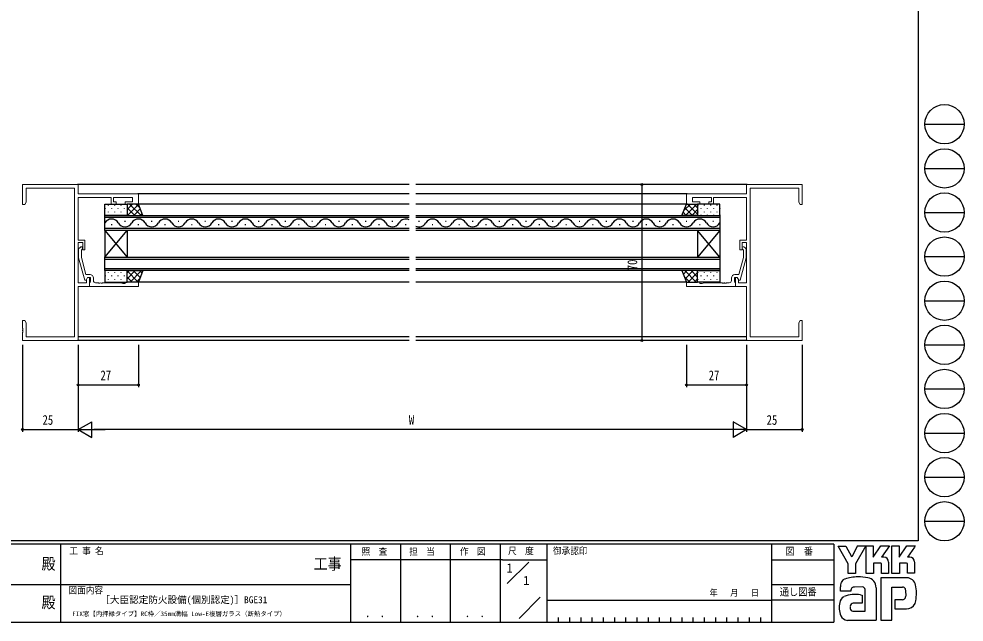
# Model space of a CAD drawing. Units: millimetres, scale not verified. Extents: x -397 to 397, y -282 to 282.
# Drawn here: x -27.5 to 396.7, y -282.1 to -11.4 of the extents above; entities that cross this region are included whole.
import ezdxf
from ezdxf.enums import TextEntityAlignment as Align

# ---------------------------------------------------------------- set-up
doc = ezdxf.new("R2010")
doc.units = ezdxf.units.MM
doc.header["$LTSCALE"] = 2
for name, color, linetype in [('0-1_USER1', 3, 'Continuous'), ('0-3_YKK_12', 2, 'Continuous'), ('0-4_YKK_13', 4, 'Continuous'), ('0-6_YKK_D', 6, 'Continuous'), ('0-7_YKK_ZWAK', 7, 'Continuous')]:
    doc.layers.add(name, color=color, linetype=linetype)
doc.layers.add('0-2_YKK_11', color=7, linetype='Continuous', lineweight=18)
doc.styles.add('ＭＳ ゴシック', font='')
doc.styles.get('ＭＳ ゴシック').set_extended_font_data('MS Gothic')

msp = doc.modelspace()

# ---------------------------------------------------------------- linework, layer by layer
at = {"layer": '0-2_YKK_11'}
for p, q in [((5.897, -128.87), (5.897, -127.7)), ((292.297, -128.87), (292.297, -127.7))]:
    msp.add_line(p, q, dxfattribs=at)
for points in [[(20.097, -94.5), (26.097, -94.5), (26.097, -89.9), (-0.903, -89.9), (-0.903, -85.7), (-25.903, -85.7), (-25.903, -94.7), (-24.903, -94.7), (-24.273, -93.609), (-24.273, -87.33), (-2.533, -87.33)], [(-2.533, -87.33), (-2.533, -154.07), (-24.273, -154.07), (-24.273, -147.791), (-24.903, -146.7), (-25.903, -146.7), (-25.903, -150.242), (-25.783, -150.425), (-25.783, -150.975), (-25.903, -151.158), (-25.903, -151.242), (-25.783, -151.425), (-25.783, -151.975), (-25.903, -152.158), (-25.903, -155.7), (-0.903, -155.7), (-0.903, -131.5), (4.097, -131.5), (4.097, -127.5), (3.297, -127.5), (2.797, -128.366), (2.797, -129.87), (-0.903, -129.87), (-0.903, -111.8), (1.097, -111.8), (1.097, -115), (2.097, -115), (2.097, -110.8), (-0.903, -110.8), (-0.903, -91.53), (13.897, -91.53), (13.897, -94.5), (16.097, -94.5), (16.097, -93.5), (14.897, -93.5), (14.897, -91.53), (23.397, -91.53), (23.397, -93.5), (20.097, -93.5), (20.097, -94.5)], [(278.097, -94.5), (272.097, -94.5), (272.097, -89.9), (299.097, -89.9), (299.097, -85.7), (324.097, -85.7), (324.097, -94.7), (323.097, -94.7), (322.467, -93.609), (322.467, -87.33), (300.727, -87.33)], [(300.727, -87.33), (300.727, -154.07), (322.467, -154.07), (322.467, -147.791), (323.097, -146.7), (324.097, -146.7), (324.097, -150.242), (323.977, -150.425), (323.977, -150.975), (324.097, -151.158), (324.097, -151.242), (323.977, -151.425), (323.977, -151.975), (324.097, -152.158), (324.097, -155.7), (299.097, -155.7), (299.097, -131.5), (294.097, -131.5), (294.097, -127.5), (294.897, -127.5), (295.397, -128.366), (295.397, -129.87), (299.097, -129.87), (299.097, -111.8), (297.097, -111.8), (297.097, -115), (296.097, -115), (296.097, -110.8), (299.097, -110.8), (299.097, -91.53), (284.297, -91.53), (284.297, -94.5), (282.097, -94.5), (282.097, -93.5), (283.297, -93.5), (283.297, -91.53), (274.797, -91.53), (274.797, -93.5), (278.097, -93.5), (278.097, -94.5)], [(0.072, -113.876), (-0.703, -114.651), (-0.703, -118.597), (2.004, -128.7), (2.604, -128.7), (3.297, -127.5), (4.597, -127.5), (4.597, -129.3), (4.397, -129.5), (4.097, -129.8), (4.097, -131.5)], [(298.121, -113.876), (298.897, -114.651), (298.897, -118.597), (296.19, -128.7), (295.59, -128.7), (294.897, -127.5), (293.597, -127.5), (293.597, -129.3), (293.797, -129.5), (294.097, -129.8), (294.097, -131.5)], [(4.397, -126.2), (2.576, -126.2), (0.497, -118.439), (0.497, -115.149), (0.921, -114.724)], [(293.797, -126.2), (295.617, -126.2), (297.697, -118.439), (297.697, -115.149), (297.272, -114.724)], [(4.097, -131.5), (26.097, -131.5), (26.097, -129.5), (20.097, -129.5), (20.097, -130.2), (19.097, -130.2), (18.19, -129.87), (10.055, -129.87), (9.872, -129.99), (9.322, -129.99), (9.139, -129.87), (9.055, -129.87), (8.872, -129.99), (8.322, -129.99), (8.139, -129.87), (6.897, -129.87)], [(294.097, -131.5), (272.097, -131.5), (272.097, -129.5), (278.097, -129.5), (278.097, -130.2), (279.097, -130.2), (280.003, -129.87), (288.138, -129.87), (288.322, -129.99), (288.872, -129.99), (289.055, -129.87), (289.138, -129.87), (289.322, -129.99), (289.872, -129.99), (290.055, -129.87), (291.297, -129.87)]]:
    msp.add_lwpolyline(points, dxfattribs=at)
for centre, radius, start, end in [((0.497, -114.3), 0.6, 314.99999, 135.00001), ((297.697, -114.3), 0.6, 44.99999, 225.00001), ((4.397, -127.7), 1.5, 0.00001, 89.99999), ((293.797, -127.7), 1.5, 90.00001, 179.99999), ((6.897, -128.87), 1, 180.00001, 269.99999), ((291.297, -128.87), 1, 270.00001, 359.99999)]:
    msp.add_arc(centre, radius, start, end, dxfattribs=at)
at = {"layer": '0-3_YKK_12'}
for p, q in [((147.597, -85.7), (-1.203, -85.7)), ((299.397, -85.7), (150.597, -85.7)), ((147.597, -89.9), (25.797, -89.9)), ((272.397, -89.9), (150.597, -89.9)), ((147.597, -94.5), (25.597, -94.5)), ((272.597, -94.5), (150.597, -94.5)), ((11.097, -106.4), (11.097, -99.6)), ((11.097, -99.6), (147.597, -99.6)), ((147.597, -100.6), (11.097, -100.6)), ((150.597, -99.6), (287.097, -99.6)), ((287.097, -100.6), (150.597, -100.6)), ((287.097, -99.6), (287.097, -106.4)), ((11.097, -105.4), (147.597, -105.4)), ((13.897, -103.76), (14.297, -103.76)), ((19.897, -102.24), (20.297, -102.24)), ((25.897, -103.76), (26.297, -103.76)), ((31.897, -102.24), (32.297, -102.24)), ((37.897, -103.76), (38.297, -103.76)), ((43.897, -102.24), (44.297, -102.24)), ((49.897, -103.76), (50.297, -103.76)), ((55.897, -102.24), (56.297, -102.24)), ((61.897, -103.76), (62.297, -103.76)), ((67.897, -102.24), (68.297, -102.24)), ((73.897, -103.76), (74.297, -103.76)), ((79.897, -102.24), (80.297, -102.24)), ((85.897, -103.76), (86.297, -103.76)), ((91.897, -102.24), (92.297, -102.24)), ((97.897, -103.76), (98.297, -103.76)), ((103.897, -102.24), (104.297, -102.24)), ((109.897, -103.76), (110.297, -103.76)), ((115.897, -102.24), (116.297, -102.24)), ((121.897, -103.76), (122.297, -103.76)), ((127.897, -102.24), (128.297, -102.24)), ((133.897, -103.76), (134.297, -103.76)), ((139.897, -102.24), (140.297, -102.24)), ((145.897, -103.76), (146.297, -103.76)), ((150.597, -105.4), (287.097, -105.4)), ((151.897, -102.24), (152.297, -102.24)), ((157.897, -103.76), (158.297, -103.76)), ((163.897, -102.24), (164.297, -102.24)), ((169.897, -103.76), (170.297, -103.76)), ((175.897, -102.24), (176.297, -102.24)), ((181.897, -103.76), (182.297, -103.76)), ((187.897, -102.24), (188.297, -102.24)), ((193.897, -103.76), (194.297, -103.76)), ((199.897, -102.24), (200.297, -102.24)), ((205.897, -103.76), (206.297, -103.76)), ((211.897, -102.24), (212.297, -102.24)), ((217.897, -103.76), (218.297, -103.76)), ((223.897, -102.24), (224.297, -102.24)), ((229.897, -103.76), (230.297, -103.76)), ((235.897, -102.24), (236.297, -102.24)), ((241.897, -103.76), (242.297, -103.76)), ((247.897, -102.24), (248.297, -102.24)), ((253.897, -103.76), (254.297, -103.76)), ((259.897, -102.24), (260.297, -102.24)), ((265.897, -103.76), (266.297, -103.76)), ((271.897, -102.24), (272.297, -102.24)), ((277.897, -103.76), (278.297, -103.76)), ((283.897, -102.24), (284.297, -102.24)), ((11.097, -106.4), (11.097, -118.4)), ((11.097, -106.4), (21.097, -118.4)), ((11.097, -118.4), (21.097, -106.4)), ((147.597, -106.4), (11.097, -106.4)), ((21.097, -106.4), (21.097, -118.4)), ((287.097, -106.4), (150.597, -106.4)), ((277.097, -106.4), (277.097, -118.4)), ((287.097, -106.4), (277.097, -118.4)), ((287.097, -118.4), (277.097, -106.4)), ((287.097, -106.4), (287.097, -118.4)), ((11.097, -124.4), (11.097, -118.4)), ((11.097, -118.4), (147.597, -118.4)), ((150.597, -118.4), (287.097, -118.4)), ((287.097, -118.4), (287.097, -124.4)), ((147.597, -119.4), (11.097, -119.4)), ((287.097, -119.4), (150.597, -119.4)), ((11.097, -123.4), (147.597, -123.4)), ((147.597, -124.4), (11.097, -124.4)), ((150.597, -123.4), (287.097, -123.4)), ((287.097, -124.4), (150.597, -124.4)), ((147.597, -129.5), (25.797, -129.5)), ((272.397, -129.5), (150.597, -129.5)), ((147.597, -155.7), (-1.203, -155.7)), ((147.597, -154.07), (-0.903, -154.07)), ((299.097, -154.07), (150.597, -154.07)), ((299.397, -155.7), (150.597, -155.7))]:
    msp.add_line(p, q, dxfattribs=at)
for centre, start, end in [((14.097, -104.677), 29.20254, 150.79746), ((26.097, -104.677), 29.20254, 150.79746), ((38.097, -104.677), 29.20254, 150.79746), ((50.097, -104.677), 29.20254, 150.79746), ((62.097, -104.677), 29.20254, 150.79746), ((74.097, -104.677), 29.20254, 150.79746), ((86.097, -104.677), 29.20254, 150.79746), ((98.097, -104.677), 29.20254, 150.79746), ((110.097, -104.677), 29.20254, 150.79746), ((122.097, -104.677), 29.20254, 150.79746), ((134.097, -104.677), 29.20254, 150.79746), ((146.097, -104.677), 64.12239, 150.79746), ((158.097, -104.677), 29.20254, 150.79746), ((170.097, -104.677), 29.20254, 150.79746), ((182.097, -104.677), 29.20254, 150.79746), ((194.097, -104.677), 29.20254, 150.79746), ((206.097, -104.677), 29.20254, 150.79746), ((218.097, -104.677), 29.20254, 150.79746), ((230.097, -104.677), 29.20254, 150.79746), ((242.097, -104.677), 29.20254, 150.79746), ((254.097, -104.677), 29.20254, 150.79746), ((266.097, -104.677), 29.20254, 150.79746), ((278.097, -104.677), 29.20254, 150.79746), ((20.097, -101.323), 209.20254, 330.79746), ((32.097, -101.323), 209.20254, 330.79746), ((44.097, -101.323), 209.20254, 330.79746), ((56.097, -101.323), 209.20254, 330.79746), ((68.097, -101.323), 209.20254, 330.79746), ((80.097, -101.323), 209.20254, 330.79746), ((92.097, -101.323), 209.20254, 330.79746), ((104.097, -101.323), 209.20254, 330.79746), ((116.097, -101.323), 209.20254, 330.79746), ((128.097, -101.323), 209.20254, 330.79746), ((140.097, -101.323), 209.20254, 330.79746), ((152.097, -101.323), 244.12239, 330.79746), ((164.097, -101.323), 209.20254, 330.79746), ((176.097, -101.323), 209.20254, 330.79746), ((188.097, -101.323), 209.20254, 330.79746), ((200.097, -101.323), 209.20254, 330.79746), ((212.097, -101.323), 209.20254, 330.79746), ((224.097, -101.323), 209.20254, 330.79746), ((236.097, -101.323), 209.20254, 330.79746), ((248.097, -101.323), 209.20254, 330.79746), ((260.097, -101.323), 209.20254, 330.79746), ((272.097, -101.323), 209.20254, 330.79746), ((284.097, -101.323), 209.20254, 330.79746)]:
    msp.add_arc(centre, 3.437, start, end, dxfattribs=at)
at = {"layer": '0-4_YKK_13'}
for p, q in [((11.192, -96.335), (11.192, -96.535)), ((12.607, -94.92), (12.607, -95.12)), ((14.022, -96.335), (14.022, -96.535)), ((15.437, -94.92), (15.437, -95.12)), ((16.852, -96.335), (16.852, -96.535)), ((18.267, -94.92), (18.267, -95.12)), ((19.682, -96.335), (19.682, -96.535)), ((23.503, -94.5), (21.097, -96.907)), ((24.451, -99.6), (21.097, -96.246)), ((26.163, -94.669), (21.232, -99.6)), ((27.28, -99.6), (22.18, -94.5)), ((26.96, -96.7), (24.06, -99.6)), ((26.799, -96.291), (25.008, -94.5)), ((273.9, -94.5), (270.933, -97.467)), ((274.848, -99.6), (271.435, -96.187)), ((276.729, -94.5), (271.629, -99.6)), ((277.097, -99.02), (272.577, -94.5)), ((277.097, -96.96), (274.457, -99.6)), ((277.097, -96.192), (275.405, -94.5)), ((277.187, -94.92), (277.187, -95.12)), ((278.602, -96.335), (278.602, -96.535)), ((280.017, -94.92), (280.017, -95.12)), ((281.432, -96.335), (281.432, -96.535)), ((282.847, -94.92), (282.847, -95.12)), ((284.262, -96.335), (284.262, -96.535)), ((285.677, -94.92), (285.677, -95.12)), ((287.092, -96.335), (287.092, -96.535)), ((11.192, -99.365), (11.192, -99.565)), ((12.607, -97.95), (12.607, -98.15)), ((14.022, -99.365), (14.022, -99.565)), ((15.437, -97.95), (15.437, -98.15)), ((16.852, -99.365), (16.852, -99.565)), ((18.267, -97.95), (18.267, -98.15)), ((19.682, -99.365), (19.682, -99.565)), ((21.623, -99.6), (21.097, -99.074)), ((27.756, -98.732), (26.889, -99.6)), ((272.02, -99.6), (270.638, -98.219)), ((277.187, -97.95), (277.187, -98.15)), ((278.602, -99.365), (278.602, -99.565)), ((280.017, -97.95), (280.017, -98.15)), ((281.432, -99.365), (281.432, -99.565)), ((282.847, -97.95), (282.847, -98.15)), ((284.262, -99.365), (284.262, -99.565)), ((285.677, -97.95), (285.677, -98.15)), ((287.092, -99.365), (287.092, -99.565)), ((11.192, -126.635), (11.192, -126.835)), ((12.607, -125.22), (12.607, -125.42)), ((14.022, -126.635), (14.022, -126.835)), ((15.437, -125.22), (15.437, -125.42)), ((16.852, -126.635), (16.852, -126.835)), ((18.267, -125.22), (18.267, -125.42)), ((19.682, -126.635), (19.682, -126.835)), ((24.716, -124.4), (21.097, -128.019)), ((21.888, -124.4), (21.097, -125.191)), ((26.067, -129.5), (21.097, -124.53)), ((27.544, -124.4), (22.444, -129.5)), ((26.885, -127.49), (23.795, -124.4)), ((27.682, -125.458), (26.624, -124.4)), ((272.284, -124.4), (270.713, -125.971)), ((273.636, -129.5), (271.104, -126.969)), ((276.464, -129.5), (271.364, -124.4)), ((275.113, -124.4), (271.51, -128.003)), ((277.097, -125.245), (272.841, -129.5)), ((277.097, -127.304), (274.192, -124.4)), ((277.097, -124.476), (277.021, -124.4)), ((277.187, -125.22), (277.187, -125.42)), ((278.602, -126.635), (278.602, -126.835)), ((280.017, -125.22), (280.017, -125.42)), ((281.432, -126.635), (281.432, -126.835)), ((282.847, -125.22), (282.847, -125.42)), ((284.262, -126.635), (284.262, -126.835)), ((285.677, -125.22), (285.677, -125.42)), ((287.092, -126.635), (287.092, -126.835)), ((12.607, -128.25), (12.607, -128.45)), ((15.437, -128.25), (15.437, -128.45)), ((18.267, -128.25), (18.267, -128.45)), ((23.238, -129.5), (21.097, -127.358)), ((26.628, -128.145), (25.273, -129.5)), ((277.097, -128.073), (275.67, -129.5)), ((277.187, -128.25), (277.187, -128.45)), ((280.017, -128.25), (280.017, -128.45)), ((282.847, -128.25), (282.847, -128.45)), ((285.677, -128.25), (285.677, -128.45))]:
    msp.add_line(p, q, dxfattribs=at)
for points in [[(21.097, -94.5), (21.097, -99.6), (11.097, -99.6), (11.097, -94.5)], [(21.097, -99.6), (28.097, -99.6), (26.097, -94.5), (21.097, -94.5)], [(277.097, -99.6), (270.097, -99.6), (272.097, -94.5), (277.097, -94.5)], [(277.097, -94.5), (277.097, -99.6), (287.097, -99.6), (287.097, -94.5)], [(21.097, -129.5), (21.097, -124.4), (11.097, -124.4), (11.097, -129.5)], [(21.097, -124.4), (28.097, -124.4), (26.097, -129.5), (21.097, -129.5)], [(277.097, -124.4), (270.097, -124.4), (272.097, -129.5), (277.097, -129.5)], [(277.097, -129.5), (277.097, -124.4), (287.097, -124.4), (287.097, -129.5)]]:
    msp.add_lwpolyline(points, close=True, dxfattribs=at)
at = {"layer": '0-6_YKK_D'}
for p, q in [((270.097, -85.7), (251.097, -85.7)), ((252.097, -85.7), (252.097, -155.7)), ((270.097, -155.7), (251.097, -155.7)), ((-25.903, -157.7), (-25.903, -196.7)), ((-0.903, -157.7), (-0.903, -196.7)), ((-0.903, -157.7), (-0.903, -196.7)), ((-0.903, -157.7), (-0.903, -176.7)), ((26.097, -157.7), (26.097, -176.7)), ((272.097, -157.7), (272.097, -176.7)), ((299.097, -157.7), (299.097, -196.7)), ((299.097, -157.7), (299.097, -196.7)), ((299.097, -157.7), (299.097, -176.7)), ((324.097, -157.7), (324.097, -196.7)), ((-0.903, -175.7), (26.097, -175.7)), ((272.097, -175.7), (299.097, -175.7)), ((-0.903, -195.7), (5.159, -192.2)), ((5.159, -199.2), (5.159, -192.2)), ((299.097, -195.7), (293.035, -192.2)), ((293.035, -192.2), (293.035, -199.2)), ((-25.903, -195.7), (-0.903, -195.7)), ((-0.903, -195.7), (5.159, -199.2)), ((-0.903, -195.7), (11.221, -195.7)), ((292.097, -195.7), (6.097, -195.7)), ((299.097, -195.7), (286.972, -195.7)), ((299.097, -195.7), (293.035, -199.2)), ((299.097, -195.7), (324.097, -195.7))]:
    msp.add_line(p, q, dxfattribs=at)
for centre in [(252.097, -85.7), (252.097, -155.7), (-0.903, -175.7), (26.097, -175.7), (272.097, -175.7), (299.097, -175.7), (-25.903, -195.7), (324.097, -195.7)]:
    msp.add_circle(centre, 0.425, dxfattribs=at)
at = {"layer": '0-7_YKK_ZWAK'}
for p, q in [((376.1, 279.3), (376.1, -245.7)), ((379.076, -58.716), (396.716, -58.716)), ((379.076, -78.512), (396.716, -78.512)), ((379.076, -98.308), (396.716, -98.308)), ((379.076, -118.104), (396.716, -118.104)), ((379.076, -137.9), (396.716, -137.9)), ((379.076, -157.696), (396.716, -157.696)), ((379.076, -177.492), (396.716, -177.492)), ((379.076, -197.288), (396.716, -197.288)), ((379.076, -217.084), (396.716, -217.084)), ((379.076, -236.88), (396.716, -236.88)), ((376.1, -245.7), (-393.9, -245.7)), ((338.3, -247.1), (-393.9, -247.1)), ((-8.9, -247.1), (-8.9, -282.1)), ((121.3, -247.1), (121.3, -282.1)), ((143.7, -247.1), (143.7, -282.1)), ((166.1, -247.1), (166.1, -282.1)), ((188.5, -247.1), (188.5, -282.1)), ((209.5, -247.1), (209.5, -282.1)), ((310.3, -247.1), (310.3, -282.1)), ((338.3, -247.1), (338.3, -282.1)), ((344.732, -255.899), (340.137, -248.006)), ((340.137, -248.006), (343.651, -248.006)), ((343.651, -248.006), (346.164, -252.709)), ((348.936, -247.898), (346.381, -252.871)), ((352.562, -247.898), (348.029, -255.926)), ((348.936, -247.898), (352.562, -247.898)), ((352.76, -260.331), (352.76, -247.925)), ((352.76, -247.925), (355.976, -247.925)), ((355.976, -253.023), (359.355, -247.871)), ((355.976, -247.925), (355.976, -253.023)), ((359.355, -247.871), (363.18, -247.871)), ((363.18, -247.871), (359.64, -253.006)), ((364.274, -260.223), (364.274, -247.817)), ((364.274, -247.817), (367.545, -247.817)), ((367.545, -253.008), (370.978, -247.817)), ((367.545, -247.817), (367.545, -253.008)), ((370.978, -247.817), (374.762, -247.817)), ((374.383, -248.465), (371.261, -252.925)), ((374.762, -247.817), (374.383, -248.465)), ((189.484, -254.099), (121.3, -254.099)), ((189.484, -254.099), (209.5, -254.099)), ((310.3, -254.1), (338.3, -254.1)), ((346.164, -252.709), (346.381, -252.871)), ((360.679, -253.006), (359.64, -253.006)), ((372.301, -252.925), (371.261, -252.925)), ((191.67, -264.836), (201.364, -255.143)), ((344.732, -260.358), (344.732, -255.899)), ((348.029, -255.926), (348.029, -260.358)), ((359.274, -255.682), (356.084, -255.682)), ((356.084, -255.682), (356.084, -260.331)), ((359.706, -255.844), (359.274, -255.682)), ((359.706, -260.25), (359.706, -255.844)), ((362.842, -255.169), (362.842, -260.25)), ((371.302, -260.196), (371.302, -255.817)), ((374.464, -255.169), (374.464, -260.196)), ((348.029, -260.358), (344.732, -260.358)), ((356.084, -260.331), (352.76, -260.331)), ((359.328, -262.196), (359.328, -281.306)), ((370.923, -262.196), (359.328, -262.196)), ((362.842, -260.25), (359.706, -260.25)), ((367.68, -260.223), (364.274, -260.223)), ((371.302, -260.146), (371.353, -260.196)), ((374.464, -260.196), (371.302, -260.196)), ((-136.3, -265.299), (-7.5, -265.299)), ((-7.5, -265.299), (121.3, -265.299)), ((310.3, -265.299), (338.3, -265.299)), ((351.246, -266.305), (347.548, -266.375)), ((357.22, -266.683), (357.22, -281.279)), ((364.355, -281.306), (364.355, -266.359)), ((364.355, -266.359), (369.004, -266.359)), ((196.972, -280.445), (206.496, -270.921)), ((350.273, -269.873), (350.976, -270.035)), ((350.976, -270.035), (350.976, -273.63)), ((352.327, -277.171), (352.327, -267.44)), ((370.473, -267.856), (370.491, -270.491)), ((209.5, -272.3), (310.3, -272.3)), ((338.3, -272.299), (310.3, -272.299)), ((350.976, -273.63), (346.981, -273.635)), ((369.113, -272.089), (365.572, -272.089)), ((365.572, -272.089), (365.572, -276.225)), ((214.54, -280), (214.54, -282.1)), ((219.58, -280), (219.58, -282.1)), ((224.62, -280), (224.62, -282.1)), ((229.66, -280), (229.66, -282.1)), ((234.7, -280), (234.7, -282.1)), ((239.74, -280), (239.74, -282.1)), ((244.78, -280), (244.78, -282.1)), ((249.82, -280), (249.82, -282.1)), ((254.86, -280), (254.86, -282.1)), ((259.9, -280), (259.9, -282.1)), ((264.94, -280), (264.94, -282.1)), ((269.98, -280), (269.98, -282.1)), ((275.02, -280), (275.02, -282.1)), ((280.06, -280), (280.06, -282.1)), ((285.1, -280), (285.1, -282.1)), ((290.14, -280), (290.14, -282.1)), ((295.18, -280), (295.18, -282.1)), ((300.22, -280), (300.22, -282.1)), ((305.26, -280), (305.26, -282.1)), ((346.705, -277.171), (352.327, -277.171)), ((351.895, -277.171), (352.246, -277.171)), ((352.327, -277.17), (352.328, -277.171)), ((365.572, -276.225), (370.896, -276.225)), ((370.896, -276.225), (371.978, -275.982)), ((-393.9, -282.1), (338.3, -282.1)), ((345.867, -281.36), (344.38, -281.36)), ((356.895, -281.333), (345.867, -281.36)), ((357.22, -281.279), (356.895, -281.333)), ((359.328, -281.306), (363.571, -281.306)), ((363.571, -281.306), (364.355, -281.306))]:
    msp.add_line(p, q, dxfattribs=at)
for points in [[(371.302, -255.817), (370.869, -255.655), (367.68, -255.655), (367.68, -260.223)], [(345.867, -268.17), (341.218, -268.17), (341.218, -266.241)]]:
    msp.add_lwpolyline(points, dxfattribs=at)
for centre in [(387.896, -58.716), (387.896, -78.512), (387.896, -98.308), (387.896, -118.104), (387.896, -137.9), (387.896, -157.696), (387.896, -177.492), (387.896, -197.288), (387.896, -217.084), (387.896, -236.88)]:
    msp.add_circle(centre, 8.82, dxfattribs=at)
for centre, radius, start, end in [((360.679, -255.169), 2.163, 0.00166, 89.99604), ((372.3, -255.088), 2.163, 0.00166, 89.99604), ((343.906, -265.155), 2.444, 109.02127, 161.51264), ((349.022, -279.501), 17.68, 89.89165, 109.30848), ((349.541, -282.563), 20.748, 78.7801, 91.46938), ((352.83, -266.596), 4.449, 40.66422, 80.31694), ((370.772, -266.54), 4.341, 14.44572, 87.08746), ((346.259, -266.266), 5.037, 158.41083, 179.71775), ((347.975, -268.107), 2.109, 138.46382, 181.71359), ((347.415, -268.071), 1.701, 85.50551, 126.78038), ((350.756, -267.854), 1.625, 14.7552, 72.44995), ((352.609, -266.585), 4.612, 358.78059, 38.76563), ((369.165, -267.579), 1.229, 16.43123, 96.91661), ((366.831, -268.308), 3.673, 4.93423, 17.03552), ((354.466, -269.287), 20.86, 350.99027, 10.67625), ((344.727, -274.027), 3.908, 121.82711, 169.08475), ((347.82, -282.954), 13.309, 79.38098, 112.05825), ((369.114, -270.784), 1.306, 269.95468, 342.90145), ((366.81, -270.141), 3.697, 343.6902, 354.75362), ((351.749, -275.495), 11.082, 168.76372, 199.80079), ((347.882, -275.428), 2.369, 171.08203, 216.71923), ((346.99, -275.079), 1.445, 90.33953, 178.03639), ((370.835, -271.845), 4.291, 285.44291, 349.90448), ((344.74, -277.543), 3.823, 207.31435, 263.59464), ((346.95, -275.665), 1.526, 230.9728, 260.75491)]:
    msp.add_arc(centre, radius, start, end, dxfattribs=at)

# ---------------------------------------------------------------- texts
at = {"layer": '0-1_USER1', "style": 'ＭＳ ゴシック'}
for s, height, p in [('1', 4.106, (191.3, -261.099)), ('1', 4.106, (198.833, -266.699)), ('［大臣認定防火設備(個別認定)］BGE31', 3.079, (8.997, -274.549)), ('FIX窓【内押縁タイプ】RC枠／35mm溝幅 Low-E複層ガラス（断熱タイプ）', 2.053, (-3.616, -280.025))]:
    msp.add_text(s, height=height, dxfattribs=at).set_placement(p, align=Align.BOTTOM_LEFT)
at = {"layer": '0-6_YKK_D', "style": 'ＭＳ ゴシック', "width": 0.8}
msp.add_text('70', height=4.399, rotation=90, dxfattribs=at).set_placement((251.297, -124.22), align=Align.BOTTOM_LEFT)
for s, p in [('27', (9.077, -174.9)), ('27', (282.077, -174.9)), ('25', (-16.923, -194.9)), ('W', (147.497, -194.9)), ('25', (308.077, -194.9))]:
    msp.add_text(s, height=4.399, dxfattribs=at).set_placement(p, align=Align.BOTTOM_LEFT)
at = {"layer": '0-7_YKK_ZWAK', "style": 'ＭＳ ゴシック', "width": 0.9}
for s, height, p in [('工 事 名', 3.079, (-4.888, -252.633)), ('照  査', 3.079, (126.289, -252.88)), ('担  当', 3.079, (147.655, -252.88)), ('作  図', 3.079, (170.42, -252.862)), ('尺  度', 3.079, (192.012, -252.637)), ('御承認印', 3.079, (212.167, -252.633)), ('図\u3000番', 3.284, (316.498, -252.962)), ('殿', 5.132, (-17.382, -260.056)), ('工事', 5.132, (104.731, -260.056)), ('図面内容', 3.079, (-5.283, -270.248)), ('年   月   日', 2.903, (282.476, -271.269)), ('通し図番', 3.284, (313.979, -271.185)), ('殿', 5.132, (-17.382, -277.378)), (' ． ．', 3.592, (125.755, -281.046)), (' ． ．', 3.592, (148.155, -281.046)), (' ． ．', 3.592, (170.555, -281.046))]:
    msp.add_text(s, height=height, dxfattribs=at).set_placement(p, align=Align.BOTTOM_LEFT)

doc.saveas('drawing.dxf')
